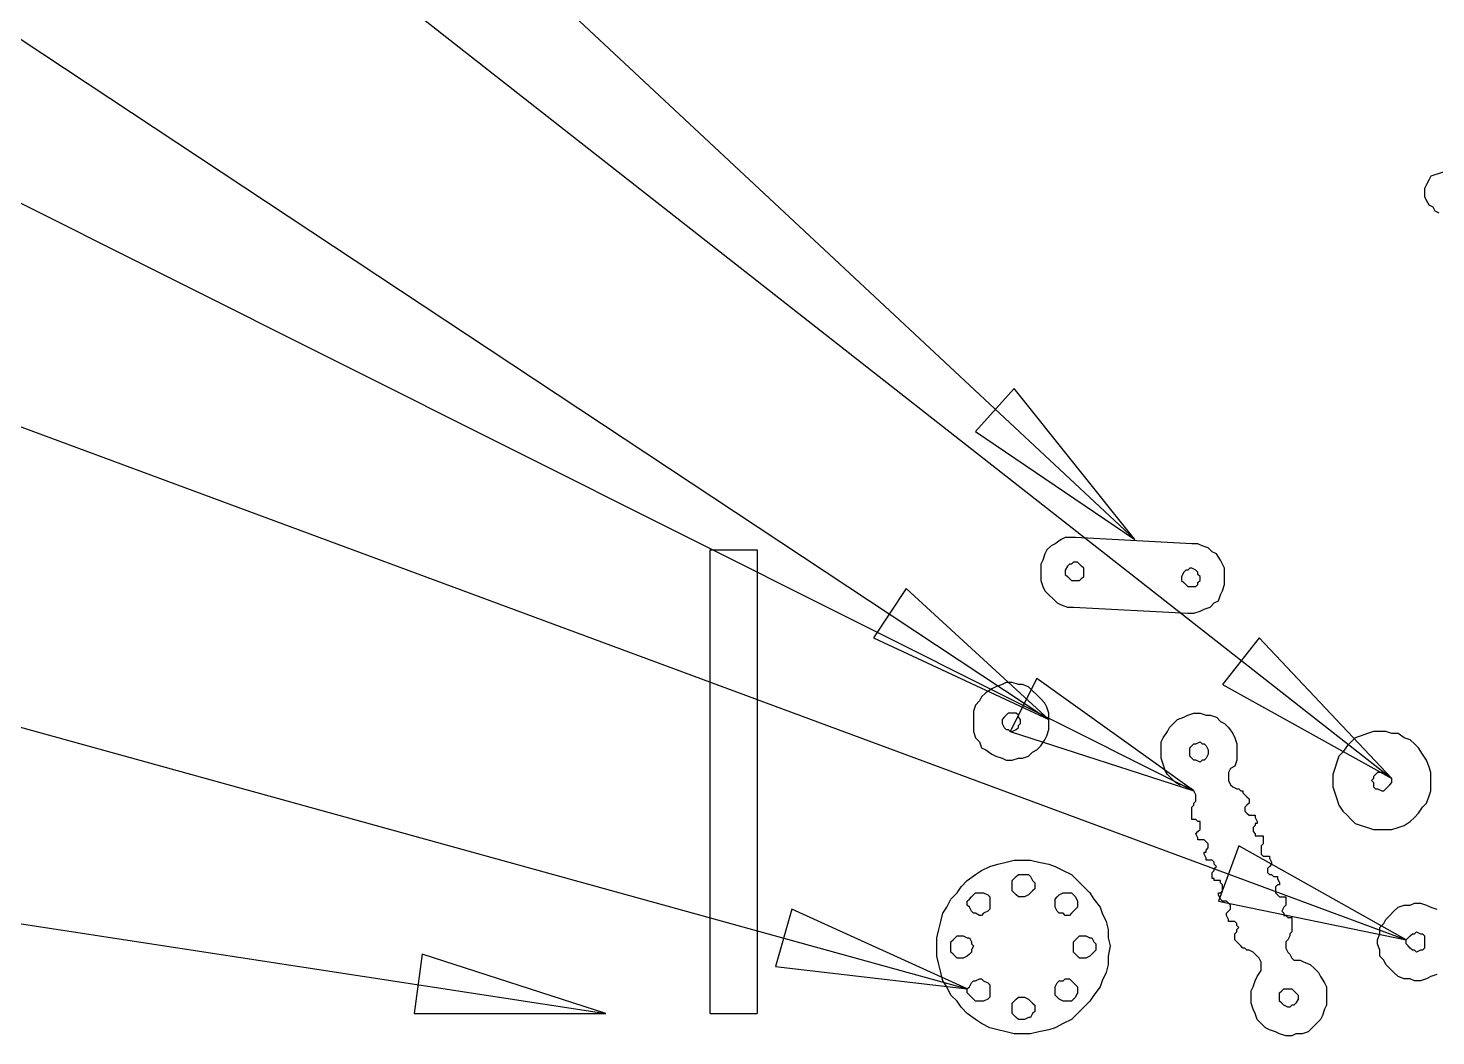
# Model space of a CAD drawing. Extents: x 9 to 432, y 44 to 411.
# Drawn here: x 63.44 to 82.9, y 107.86 to 121.79 of the extents above; entities that cross this region are included whole.
import ezdxf

# ---------------------------------------------------------------- set-up
doc = ezdxf.new("R2010")
doc.units = 0
doc.layers.get('0').update_dxf_attribs({"linetype": 'CONTINUOUS'})

msp = doc.modelspace()

# ---------------------------------------------------------------- linework, layer by layer
at = {"color": 7}
for p, q in [((16.086667, 173.254811), (78.74, 114.721922)), ((16.284222, 163.179478), (82.296, 111.419922)), ((16.481778, 152.624367), (77.554667, 112.238367)), ((16.707556, 142.718367), (79.558444, 111.250589)), ((16.876889, 133.4897), (82.493556, 109.190367)), ((16.989778, 124.938367), (76.425778, 108.513033)), ((83.622444, 119.999478), (82.832222, 119.745478)), ((82.804, 119.689033), (82.775778, 119.632589)), ((82.832222, 119.745478), (82.804, 119.689033)), ((82.775778, 119.632589), (82.747556, 119.576144)), ((82.747556, 119.576144), (82.747556, 119.5197)), ((82.747556, 119.5197), (82.747556, 119.463256)), ((82.747556, 119.463256), (82.775778, 119.406811)), ((82.775778, 119.406811), (82.804, 119.350367)), ((82.804, 119.350367), (82.860444, 119.322144)), ((82.860444, 119.322144), (82.888667, 119.2657)), ((82.888667, 119.2657), (82.945111, 119.237478)), ((77.074889, 116.810367), (76.538667, 116.2177)), ((77.074889, 116.810367), (76.538667, 116.2177)), ((78.74, 114.721922), (77.074889, 116.810367)), ((78.74, 114.721922), (77.074889, 116.810367)), ((17.074444, 116.499922), (71.430444, 108.174367)), ((76.538667, 116.2177), (78.74, 114.721922)), ((77.582889, 114.637256), (77.526444, 114.580811)), ((77.639333, 114.665478), (77.582889, 114.637256)), ((77.724, 114.721922), (77.639333, 114.665478)), ((77.780444, 114.750144), (77.724, 114.721922)), ((77.865111, 114.750144), (77.780444, 114.750144)), ((77.921556, 114.750144), (77.865111, 114.750144)), ((79.530222, 114.665478), (77.921556, 114.750144)), ((79.614889, 114.665478), (79.530222, 114.665478)), ((79.671333, 114.637256), (79.614889, 114.665478)), ((79.756, 114.609033), (79.671333, 114.637256)), ((72.869778, 108.174367), (72.869778, 114.580811)), ((72.869778, 114.580811), (72.869778, 114.580811)), ((72.869778, 114.580811), (72.898, 114.580811)), ((72.898, 114.580811), (72.926222, 114.580811)), ((72.926222, 114.580811), (72.982667, 114.580811)), ((72.982667, 114.580811), (73.039111, 114.580811)), ((73.039111, 114.580811), (73.095556, 114.580811)), ((73.095556, 114.580811), (73.152, 114.580811)), ((73.152, 114.580811), (73.208444, 114.580811)), ((73.208444, 114.580811), (73.264889, 114.580811)), ((73.264889, 114.580811), (73.321333, 114.580811)), ((73.321333, 114.580811), (73.377778, 114.580811)), ((73.377778, 114.580811), (73.434222, 114.580811)), ((73.434222, 114.580811), (73.462444, 114.580811)), ((73.462444, 114.580811), (73.490667, 114.580811)), ((73.490667, 114.580811), (73.518889, 114.580811)), ((73.518889, 114.580811), (73.518889, 108.174367)), ((77.47, 114.4397), (77.441778, 114.383256)), ((77.498222, 114.524367), (77.47, 114.4397)), ((77.526444, 114.580811), (77.498222, 114.524367)), ((79.812444, 114.552589), (79.756, 114.609033)), ((79.868889, 114.524367), (79.812444, 114.552589)), ((79.925333, 114.4397), (79.868889, 114.524367)), ((79.953556, 114.383256), (79.925333, 114.4397)), ((77.441778, 114.383256), (77.441778, 114.298589)), ((77.441778, 114.298589), (77.441778, 114.213922)), ((77.808667, 114.355033), (77.780444, 114.298589)), ((77.780444, 114.298589), (77.780444, 114.270367)), ((77.780444, 114.270367), (77.780444, 114.242144)), ((77.780444, 114.242144), (77.808667, 114.213922)), ((77.836889, 114.383256), (77.808667, 114.355033)), ((77.865111, 114.383256), (77.836889, 114.383256)), ((77.893333, 114.411478), (77.865111, 114.383256)), ((77.949778, 114.411478), (77.893333, 114.411478)), ((77.978, 114.383256), (77.949778, 114.411478)), ((78.006222, 114.355033), (77.978, 114.383256)), ((78.034444, 114.326811), (78.006222, 114.355033)), ((78.034444, 114.298589), (78.034444, 114.326811)), ((78.034444, 114.242144), (78.034444, 114.298589)), ((78.034444, 114.213922), (78.034444, 114.242144)), ((79.417333, 114.270367), (79.389111, 114.213922)), ((79.445556, 114.298589), (79.417333, 114.270367)), ((79.473778, 114.298589), (79.445556, 114.298589)), ((79.502, 114.326811), (79.473778, 114.298589)), ((79.530222, 114.326811), (79.502, 114.326811)), ((79.586667, 114.298589), (79.530222, 114.326811)), ((79.614889, 114.270367), (79.586667, 114.298589)), ((79.614889, 114.242144), (79.614889, 114.270367)), ((79.643111, 114.213922), (79.614889, 114.242144)), ((79.981778, 114.326811), (79.953556, 114.383256)), ((79.981778, 114.242144), (79.981778, 114.326811)), ((79.981778, 114.157478), (79.981778, 114.242144)), ((75.579111, 114.044589), (75.127556, 113.367256)), ((75.579111, 114.044589), (75.127556, 113.367256)), ((77.554667, 112.238367), (75.579111, 114.044589)), ((77.554667, 112.238367), (75.579111, 114.044589)), ((77.441778, 114.213922), (77.441778, 114.157478)), ((77.441778, 114.157478), (77.47, 114.072811)), ((77.47, 114.072811), (77.498222, 114.016367)), ((77.808667, 114.213922), (77.836889, 114.1857)), ((77.836889, 114.1857), (77.865111, 114.157478)), ((77.865111, 114.157478), (77.893333, 114.157478)), ((77.893333, 114.157478), (77.949778, 114.157478)), ((77.949778, 114.157478), (77.978, 114.157478)), ((77.978, 114.157478), (78.006222, 114.1857)), ((78.006222, 114.1857), (78.034444, 114.213922)), ((79.389111, 114.213922), (79.389111, 114.1857)), ((79.389111, 114.1857), (79.389111, 114.157478)), ((79.389111, 114.157478), (79.417333, 114.129256)), ((79.417333, 114.129256), (79.445556, 114.101033)), ((79.445556, 114.101033), (79.473778, 114.072811)), ((79.473778, 114.072811), (79.502, 114.072811)), ((79.502, 114.072811), (79.530222, 114.072811)), ((79.530222, 114.072811), (79.586667, 114.072811)), ((79.586667, 114.072811), (79.614889, 114.101033)), ((79.614889, 114.129256), (79.643111, 114.157478)), ((79.614889, 114.101033), (79.614889, 114.129256)), ((79.643111, 114.157478), (79.643111, 114.213922)), ((79.953556, 114.016367), (79.981778, 114.101033)), ((79.981778, 114.101033), (79.981778, 114.157478)), ((77.498222, 114.016367), (77.554667, 113.959922)), ((77.554667, 113.959922), (77.611111, 113.903478)), ((77.611111, 113.903478), (77.667556, 113.847033)), ((77.667556, 113.847033), (77.724, 113.818811)), ((79.784222, 113.790589), (79.840667, 113.847033)), ((79.840667, 113.847033), (79.897111, 113.875256)), ((79.897111, 113.875256), (79.925333, 113.959922)), ((79.925333, 113.959922), (79.953556, 114.016367)), ((77.724, 113.818811), (77.808667, 113.790589)), ((77.808667, 113.790589), (77.893333, 113.790589)), ((77.893333, 113.790589), (79.473778, 113.705922)), ((79.473778, 113.705922), (79.558444, 113.705922)), ((79.558444, 113.705922), (79.643111, 113.734144)), ((79.643111, 113.734144), (79.699556, 113.762367)), ((79.699556, 113.762367), (79.784222, 113.790589)), ((75.127556, 113.367256), (77.554667, 112.238367)), ((80.461556, 113.367256), (79.953556, 112.718144)), ((80.461556, 113.367256), (79.953556, 112.718144)), ((82.296, 111.419922), (80.461556, 113.367256)), ((82.296, 111.419922), (80.461556, 113.367256)), ((76.820889, 112.689922), (76.764444, 112.6617)), ((76.905556, 112.718144), (76.820889, 112.689922)), ((76.962, 112.746367), (76.905556, 112.718144)), ((77.046667, 112.746367), (76.962, 112.746367)), ((77.385333, 112.802811), (77.018444, 112.069033)), ((77.385333, 112.802811), (77.018444, 112.069033)), ((77.131333, 112.718144), (77.046667, 112.746367)), ((77.187778, 112.718144), (77.131333, 112.718144)), ((77.272444, 112.689922), (77.187778, 112.718144)), ((77.328889, 112.633478), (77.272444, 112.689922)), ((79.558444, 111.250589), (77.385333, 112.802811)), ((79.558444, 111.250589), (77.385333, 112.802811)), ((79.953556, 112.718144), (82.296, 111.419922)), ((76.595111, 112.492367), (76.538667, 112.435922)), ((76.623333, 112.548811), (76.595111, 112.492367)), ((76.679778, 112.605256), (76.623333, 112.548811)), ((76.764444, 112.6617), (76.679778, 112.605256)), ((77.385333, 112.577033), (77.328889, 112.633478)), ((77.441778, 112.520589), (77.385333, 112.577033)), ((77.498222, 112.464144), (77.441778, 112.520589)), ((76.538667, 112.435922), (76.510444, 112.351256)), ((76.510444, 112.351256), (76.510444, 112.294811)), ((76.510444, 112.294811), (76.510444, 112.210144)), ((76.962, 112.294811), (76.933778, 112.266589)), ((76.990222, 112.323033), (76.962, 112.294811)), ((77.018444, 112.323033), (76.990222, 112.323033)), ((77.046667, 112.323033), (77.018444, 112.323033)), ((77.103111, 112.323033), (77.046667, 112.323033)), ((77.131333, 112.294811), (77.103111, 112.323033)), ((77.131333, 112.266589), (77.131333, 112.294811)), ((77.526444, 112.4077), (77.498222, 112.464144)), ((77.554667, 112.323033), (77.526444, 112.4077)), ((77.554667, 112.238367), (77.554667, 112.323033)), ((79.417333, 112.266589), (79.473778, 112.294811)), ((79.473778, 112.294811), (79.558444, 112.323033)), ((79.558444, 112.323033), (79.643111, 112.323033)), ((79.643111, 112.323033), (79.727778, 112.294811)), ((79.727778, 112.294811), (79.784222, 112.294811)), ((79.784222, 112.294811), (79.868889, 112.266589)), ((76.510444, 112.210144), (76.510444, 112.125478)), ((76.510444, 112.125478), (76.510444, 112.069033)), ((76.933778, 112.266589), (76.905556, 112.238367)), ((76.905556, 112.238367), (76.905556, 112.210144)), ((76.905556, 112.210144), (76.905556, 112.181922)), ((76.905556, 112.181922), (76.933778, 112.125478)), ((76.933778, 112.125478), (76.962, 112.097256)), ((76.962, 112.097256), (76.990222, 112.097256)), ((76.990222, 112.097256), (77.018444, 112.069033)), ((77.046667, 112.069033), (77.103111, 112.097256)), ((77.103111, 112.097256), (77.131333, 112.125478)), ((77.159556, 112.238367), (77.131333, 112.266589)), ((77.131333, 112.1537), (77.159556, 112.181922)), ((77.131333, 112.125478), (77.131333, 112.1537)), ((77.159556, 112.181922), (77.159556, 112.238367)), ((77.526444, 112.012589), (77.554667, 112.097256)), ((77.554667, 112.181922), (77.554667, 112.238367)), ((77.554667, 112.097256), (77.554667, 112.181922)), ((79.191556, 112.069033), (79.219778, 112.125478)), ((79.219778, 112.125478), (79.276222, 112.181922)), ((79.276222, 112.181922), (79.332667, 112.238367)), ((79.332667, 112.238367), (79.417333, 112.266589)), ((79.868889, 112.266589), (79.925333, 112.210144)), ((79.925333, 112.210144), (79.981778, 112.181922)), ((79.981778, 112.181922), (80.038222, 112.125478)), ((80.038222, 112.125478), (80.094667, 112.040811)), ((76.510444, 112.069033), (76.538667, 111.984367)), ((76.538667, 111.984367), (76.595111, 111.927922)), ((76.595111, 111.927922), (76.623333, 111.843256)), ((77.018444, 112.069033), (79.558444, 111.250589)), ((77.018444, 112.069033), (77.046667, 112.069033)), ((77.441778, 111.871478), (77.498222, 111.956144)), ((77.498222, 111.956144), (77.526444, 112.012589)), ((79.106889, 111.927922), (79.135111, 111.984367)), ((79.106889, 111.843256), (79.106889, 111.927922)), ((79.135111, 111.984367), (79.191556, 112.069033)), ((79.530222, 111.871478), (79.558444, 111.8997)), ((79.558444, 111.8997), (79.586667, 111.8997)), ((79.586667, 111.8997), (79.643111, 111.927922)), ((79.643111, 111.927922), (79.671333, 111.8997)), ((79.671333, 111.8997), (79.699556, 111.8997)), ((79.699556, 111.8997), (79.727778, 111.871478)), ((80.094667, 112.040811), (80.122889, 111.984367)), ((80.122889, 111.984367), (80.151111, 111.8997)), ((80.151111, 111.8997), (80.151111, 111.843256)), ((81.731556, 111.927922), (81.675111, 111.871478)), ((81.788, 111.984367), (81.731556, 111.927922)), ((81.872667, 112.012589), (81.788, 111.984367)), ((81.957333, 112.040811), (81.872667, 112.012589)), ((82.042, 112.069033), (81.957333, 112.040811)), ((82.126667, 112.069033), (82.042, 112.069033)), ((82.211333, 112.069033), (82.126667, 112.069033)), ((82.296, 112.040811), (82.211333, 112.069033)), ((82.380667, 112.040811), (82.296, 112.040811)), ((82.465333, 111.984367), (82.380667, 112.040811)), ((82.55, 111.956144), (82.465333, 111.984367)), ((82.606444, 111.8997), (82.55, 111.956144)), ((82.662889, 111.843256), (82.606444, 111.8997)), ((76.623333, 111.843256), (76.679778, 111.815033)), ((76.679778, 111.815033), (76.764444, 111.758589)), ((76.764444, 111.758589), (76.820889, 111.730367)), ((76.820889, 111.730367), (76.905556, 111.702144)), ((76.905556, 111.702144), (76.962, 111.673922)), ((77.046667, 111.673922), (77.131333, 111.702144)), ((77.131333, 111.702144), (77.187778, 111.702144)), ((77.187778, 111.702144), (77.272444, 111.730367)), ((77.272444, 111.730367), (77.328889, 111.786811)), ((77.328889, 111.786811), (77.385333, 111.815033)), ((77.385333, 111.815033), (77.441778, 111.871478)), ((79.106889, 111.758589), (79.106889, 111.843256)), ((79.106889, 111.702144), (79.106889, 111.758589)), ((79.135111, 111.617478), (79.106889, 111.702144)), ((79.502, 111.843256), (79.530222, 111.871478)), ((79.502, 111.815033), (79.502, 111.843256)), ((79.502, 111.758589), (79.502, 111.815033)), ((79.502, 111.730367), (79.502, 111.758589)), ((79.530222, 111.702144), (79.502, 111.730367)), ((79.558444, 111.673922), (79.530222, 111.702144)), ((79.727778, 111.702144), (79.699556, 111.673922)), ((79.727778, 111.871478), (79.756, 111.815033)), ((79.756, 111.758589), (79.727778, 111.702144)), ((79.756, 111.815033), (79.756, 111.786811)), ((79.756, 111.786811), (79.756, 111.758589)), ((80.151111, 111.843256), (80.151111, 111.758589)), ((80.151111, 111.758589), (80.151111, 111.673922)), ((81.562222, 111.730367), (81.534, 111.6457)), ((81.618667, 111.786811), (81.562222, 111.730367)), ((81.675111, 111.871478), (81.618667, 111.786811)), ((82.719333, 111.758589), (82.662889, 111.843256)), ((82.775778, 111.673922), (82.719333, 111.758589)), ((76.962, 111.673922), (77.046667, 111.673922)), ((79.163333, 111.532811), (79.135111, 111.617478)), ((79.191556, 111.476367), (79.163333, 111.532811)), ((79.586667, 111.673922), (79.558444, 111.673922)), ((79.643111, 111.6457), (79.586667, 111.673922)), ((79.671333, 111.673922), (79.643111, 111.6457)), ((79.699556, 111.673922), (79.671333, 111.673922)), ((80.066444, 111.561033), (80.038222, 111.504589)), ((80.038222, 111.504589), (80.038222, 111.476367)), ((80.122889, 111.589256), (80.066444, 111.561033)), ((80.151111, 111.673922), (80.122889, 111.589256)), ((80.122889, 111.589256), (80.122889, 111.589256)), ((81.505778, 111.561033), (81.477556, 111.476367)), ((81.534, 111.6457), (81.505778, 111.561033)), ((82.098444, 111.504589), (82.070222, 111.476367)), ((82.154889, 111.504589), (82.098444, 111.504589)), ((82.183111, 111.504589), (82.154889, 111.504589)), ((82.211333, 111.504589), (82.183111, 111.504589)), ((82.239556, 111.476367), (82.211333, 111.504589)), ((82.804, 111.589256), (82.775778, 111.673922)), ((82.832222, 111.504589), (82.804, 111.589256)), ((82.832222, 111.419922), (82.832222, 111.504589)), ((79.248, 111.419922), (79.191556, 111.476367)), ((79.304444, 111.363478), (79.248, 111.419922)), ((79.360889, 111.335256), (79.304444, 111.363478)), ((79.389111, 111.335256), (79.360889, 111.335256)), ((79.445556, 111.307033), (79.389111, 111.335256)), ((79.389111, 111.335256), (79.389111, 111.335256)), ((79.473778, 111.307033), (79.445556, 111.307033)), ((79.530222, 111.278811), (79.473778, 111.307033)), ((80.038222, 111.476367), (80.038222, 111.419922)), ((80.038222, 111.419922), (80.038222, 111.3917)), ((80.038222, 111.3917), (80.066444, 111.335256)), ((80.066444, 111.335256), (80.094667, 111.307033)), ((80.094667, 111.307033), (80.151111, 111.278811)), ((81.477556, 111.476367), (81.477556, 111.3917)), ((81.477556, 111.3917), (81.477556, 111.307033)), ((81.477556, 111.307033), (81.505778, 111.222367)), ((82.042, 111.419922), (82.013778, 111.3917)), ((82.013778, 111.3917), (82.042, 111.363478)), ((82.070222, 111.476367), (82.042, 111.448144)), ((82.042, 111.448144), (82.042, 111.419922)), ((82.042, 111.363478), (82.042, 111.307033)), ((82.042, 111.307033), (82.070222, 111.278811)), ((82.211333, 111.278811), (82.239556, 111.307033)), ((82.267778, 111.448144), (82.239556, 111.476367)), ((82.239556, 111.307033), (82.267778, 111.335256)), ((82.296, 111.419922), (82.267778, 111.448144)), ((82.267778, 111.335256), (82.296, 111.363478)), ((82.296, 111.363478), (82.296, 111.419922)), ((82.832222, 111.335256), (82.832222, 111.419922)), ((82.832222, 111.250589), (82.832222, 111.335256)), ((79.558444, 111.250589), (79.530222, 111.278811)), ((79.586667, 111.194144), (79.558444, 111.250589)), ((79.586667, 111.165922), (79.586667, 111.194144)), ((79.586667, 111.109478), (79.586667, 111.165922)), ((80.151111, 111.278811), (80.179333, 111.278811)), ((80.179333, 111.278811), (80.207556, 111.250589)), ((80.207556, 111.250589), (80.235778, 111.250589)), ((80.235778, 111.250589), (80.235778, 111.222367)), ((80.235778, 111.222367), (80.264, 111.194144)), ((80.264, 111.194144), (80.292222, 111.165922)), ((80.292222, 111.165922), (80.320444, 111.1377)), ((80.320444, 111.1377), (80.320444, 111.109478)), ((81.505778, 111.222367), (81.534, 111.1377)), ((81.534, 111.1377), (81.562222, 111.053033)), ((82.070222, 111.278811), (82.098444, 111.278811)), ((82.098444, 111.278811), (82.154889, 111.250589)), ((82.154889, 111.250589), (82.183111, 111.250589)), ((82.183111, 111.250589), (82.211333, 111.278811)), ((82.775778, 111.081256), (82.804, 111.165922)), ((82.804, 111.165922), (82.832222, 111.250589)), ((79.530222, 111.024811), (79.558444, 111.053033)), ((79.530222, 110.996589), (79.530222, 111.024811)), ((79.530222, 110.968367), (79.530222, 110.996589)), ((79.530222, 110.940144), (79.530222, 110.968367)), ((79.530222, 110.911922), (79.530222, 110.940144)), ((79.558444, 111.081256), (79.586667, 111.109478)), ((79.558444, 111.053033), (79.558444, 111.081256)), ((80.292222, 111.053033), (80.264, 111.024811)), ((80.264, 111.024811), (80.264, 110.996589)), ((80.264, 110.996589), (80.264, 110.968367)), ((80.264, 110.968367), (80.292222, 110.940144)), ((80.320444, 111.081256), (80.292222, 111.053033)), ((80.292222, 110.940144), (80.320444, 110.911922)), ((80.320444, 111.109478), (80.320444, 111.109478)), ((80.320444, 111.109478), (80.320444, 111.081256)), ((81.562222, 111.053033), (81.618667, 110.968367)), ((81.618667, 110.968367), (81.675111, 110.911922)), ((82.606444, 110.8837), (82.662889, 110.940144)), ((82.662889, 110.940144), (82.719333, 111.024811)), ((82.719333, 111.024811), (82.775778, 111.081256)), ((79.530222, 110.8837), (79.530222, 110.911922)), ((79.530222, 110.855478), (79.530222, 110.8837)), ((79.558444, 110.855478), (79.530222, 110.855478)), ((79.586667, 110.855478), (79.558444, 110.855478)), ((79.558444, 110.855478), (79.558444, 110.855478)), ((79.614889, 110.827256), (79.586667, 110.855478)), ((79.643111, 110.827256), (79.614889, 110.827256)), ((79.643111, 110.799033), (79.643111, 110.827256)), ((79.643111, 110.770811), (79.643111, 110.799033)), ((79.643111, 110.742589), (79.643111, 110.770811)), ((79.643111, 110.714367), (79.643111, 110.742589)), ((80.320444, 110.911922), (80.348667, 110.911922)), ((80.348667, 110.911922), (80.376889, 110.911922)), ((80.376889, 110.911922), (80.376889, 110.911922)), ((80.376889, 110.911922), (80.405111, 110.911922)), ((80.405111, 110.770811), (80.376889, 110.742589)), ((80.376889, 110.742589), (80.376889, 110.714367)), ((80.405111, 110.911922), (80.405111, 110.8837)), ((80.405111, 110.8837), (80.433333, 110.827256)), ((80.405111, 110.799033), (80.405111, 110.770811)), ((80.433333, 110.799033), (80.405111, 110.799033)), ((80.433333, 110.827256), (80.433333, 110.827256)), ((80.433333, 110.827256), (80.433333, 110.799033)), ((81.675111, 110.911922), (81.731556, 110.855478)), ((81.731556, 110.855478), (81.788, 110.799033)), ((81.788, 110.799033), (81.872667, 110.770811)), ((81.872667, 110.770811), (81.957333, 110.742589)), ((81.957333, 110.742589), (82.042, 110.714367)), ((82.296, 110.714367), (82.380667, 110.742589)), ((82.380667, 110.742589), (82.465333, 110.770811)), ((82.465333, 110.770811), (82.55, 110.827256)), ((82.55, 110.827256), (82.606444, 110.8837)), ((79.586667, 110.657922), (79.614889, 110.686144)), ((79.586667, 110.657922), (79.586667, 110.657922)), ((79.614889, 110.601478), (79.586667, 110.657922)), ((79.614889, 110.686144), (79.643111, 110.714367)), ((79.614889, 110.573256), (79.614889, 110.601478)), ((79.643111, 110.573256), (79.614889, 110.573256)), ((79.671333, 110.573256), (79.643111, 110.573256)), ((79.643111, 110.573256), (79.643111, 110.573256)), ((79.699556, 110.573256), (79.671333, 110.573256)), ((79.727778, 110.545033), (79.699556, 110.573256)), ((79.756, 110.516811), (79.727778, 110.545033)), ((80.376889, 110.714367), (80.376889, 110.686144)), ((80.376889, 110.686144), (80.405111, 110.657922)), ((80.405111, 110.657922), (80.405111, 110.6297)), ((80.405111, 110.6297), (80.433333, 110.6297)), ((80.433333, 110.6297), (80.489778, 110.6297)), ((80.489778, 110.6297), (80.489778, 110.6297)), ((80.489778, 110.6297), (80.518, 110.6297)), ((80.518, 110.6297), (80.518, 110.601478)), ((80.518, 110.601478), (80.518, 110.545033)), ((80.518, 110.545033), (80.518, 110.545033)), ((80.518, 110.545033), (80.518, 110.516811)), ((82.042, 110.714367), (82.126667, 110.714367)), ((82.126667, 110.714367), (82.211333, 110.714367)), ((82.211333, 110.714367), (82.296, 110.714367)), ((79.699556, 110.3757), (79.699556, 110.403922)), ((79.699556, 110.403922), (79.727778, 110.403922)), ((79.727778, 110.319256), (79.699556, 110.3757)), ((79.699556, 110.3757), (79.699556, 110.3757)), ((79.727778, 110.432144), (79.756, 110.460367)), ((79.727778, 110.403922), (79.727778, 110.432144)), ((79.756, 110.488589), (79.756, 110.516811)), ((79.756, 110.460367), (79.756, 110.488589)), ((80.179333, 110.488589), (79.897111, 109.726589)), ((80.179333, 110.488589), (79.897111, 109.726589)), ((82.493556, 109.190367), (80.179333, 110.488589)), ((82.493556, 109.190367), (80.179333, 110.488589)), ((80.518, 110.516811), (80.489778, 110.488589)), ((80.489778, 110.488589), (80.489778, 110.460367)), ((80.489778, 110.460367), (80.489778, 110.432144)), ((80.489778, 110.432144), (80.489778, 110.403922)), ((80.489778, 110.403922), (80.489778, 110.3757)), ((80.489778, 110.3757), (80.518, 110.347478)), ((80.518, 110.347478), (80.546222, 110.347478)), ((80.546222, 110.347478), (80.574444, 110.347478)), ((80.574444, 110.347478), (80.574444, 110.347478)), ((80.574444, 110.347478), (80.602667, 110.347478)), ((80.602667, 110.347478), (80.602667, 110.319256)), ((76.538667, 110.093478), (76.623333, 110.149922)), ((76.623333, 110.149922), (76.736222, 110.206367)), ((76.736222, 110.206367), (76.849111, 110.234589)), ((76.849111, 110.234589), (76.962, 110.262811)), ((76.962, 110.262811), (77.074889, 110.291033)), ((77.074889, 110.291033), (77.187778, 110.291033)), ((77.187778, 110.291033), (77.300667, 110.291033)), ((77.300667, 110.291033), (77.413556, 110.262811)), ((77.413556, 110.262811), (77.554667, 110.234589)), ((77.554667, 110.234589), (77.639333, 110.206367)), ((77.639333, 110.206367), (77.752222, 110.149922)), ((77.752222, 110.149922), (77.865111, 110.093478)), ((79.727778, 110.291033), (79.727778, 110.319256)), ((79.756, 110.291033), (79.727778, 110.291033)), ((79.784222, 110.291033), (79.756, 110.291033)), ((79.756, 110.291033), (79.756, 110.291033)), ((79.812444, 110.291033), (79.784222, 110.291033)), ((79.840667, 110.262811), (79.812444, 110.291033)), ((79.812444, 110.1217), (79.840667, 110.149922)), ((79.840667, 110.234589), (79.840667, 110.262811)), ((79.868889, 110.206367), (79.840667, 110.234589)), ((79.840667, 110.178144), (79.868889, 110.206367)), ((79.840667, 110.149922), (79.840667, 110.178144)), ((80.602667, 110.206367), (80.574444, 110.178144)), ((80.574444, 110.178144), (80.574444, 110.149922)), ((80.574444, 110.149922), (80.574444, 110.1217)), ((80.602667, 110.319256), (80.630889, 110.262811)), ((80.630889, 110.234589), (80.602667, 110.206367)), ((80.630889, 110.262811), (80.630889, 110.262811)), ((80.630889, 110.262811), (80.630889, 110.234589)), ((76.341111, 109.924144), (76.425778, 110.008811)), ((76.425778, 110.008811), (76.538667, 110.093478)), ((77.046667, 110.008811), (77.074889, 110.037033)), ((77.046667, 109.952367), (77.046667, 110.008811)), ((77.046667, 109.924144), (77.046667, 109.952367)), ((77.074889, 110.037033), (77.103111, 110.065256)), ((77.103111, 110.065256), (77.131333, 110.093478)), ((77.131333, 110.093478), (77.187778, 110.093478)), ((77.187778, 110.093478), (77.216, 110.093478)), ((77.216, 110.093478), (77.272444, 110.093478)), ((77.272444, 110.093478), (77.300667, 110.065256)), ((77.300667, 110.065256), (77.328889, 110.008811)), ((77.328889, 110.008811), (77.357111, 109.980589)), ((77.357111, 109.980589), (77.357111, 109.952367)), ((77.357111, 109.952367), (77.357111, 109.895922)), ((77.865111, 110.093478), (77.949778, 110.008811)), ((77.949778, 110.008811), (78.034444, 109.924144)), ((79.812444, 110.093478), (79.812444, 110.1217)), ((79.812444, 110.093478), (79.812444, 110.093478)), ((79.812444, 110.037033), (79.812444, 110.093478)), ((79.840667, 110.037033), (79.812444, 110.037033)), ((79.840667, 110.008811), (79.840667, 110.037033)), ((79.868889, 110.008811), (79.840667, 110.008811)), ((79.897111, 110.008811), (79.868889, 110.008811)), ((79.925333, 110.008811), (79.897111, 110.008811)), ((79.925333, 109.980589), (79.925333, 110.008811)), ((79.953556, 109.952367), (79.925333, 109.980589)), ((79.953556, 109.924144), (79.953556, 109.952367)), ((80.574444, 110.1217), (80.602667, 110.093478)), ((80.602667, 110.093478), (80.630889, 110.093478)), ((80.630889, 110.093478), (80.659111, 110.065256)), ((80.659111, 110.065256), (80.687333, 110.065256)), ((80.687333, 110.065256), (80.687333, 110.065256)), ((80.687333, 110.065256), (80.715556, 110.065256)), ((80.715556, 109.952367), (80.687333, 109.924144)), ((80.715556, 110.065256), (80.715556, 110.037033)), ((80.715556, 110.037033), (80.743778, 109.980589)), ((80.743778, 109.952367), (80.715556, 109.952367)), ((80.743778, 109.980589), (80.743778, 109.980589)), ((80.743778, 109.980589), (80.743778, 109.952367)), ((76.143556, 109.641922), (76.2, 109.754811)), ((76.2, 109.754811), (76.284667, 109.839478)), ((76.284667, 109.839478), (76.341111, 109.924144)), ((76.425778, 109.726589), (76.454, 109.754811)), ((76.454, 109.754811), (76.482222, 109.783033)), ((76.482222, 109.783033), (76.510444, 109.811256)), ((76.510444, 109.811256), (76.538667, 109.839478)), ((76.538667, 109.839478), (76.595111, 109.839478)), ((76.595111, 109.839478), (76.623333, 109.839478)), ((76.623333, 109.839478), (76.651556, 109.839478)), ((76.651556, 109.839478), (76.708, 109.811256)), ((76.708, 109.811256), (76.736222, 109.783033)), ((76.736222, 109.783033), (76.736222, 109.726589)), ((77.046667, 109.8677), (77.046667, 109.924144)), ((77.074889, 109.839478), (77.046667, 109.8677)), ((77.103111, 109.811256), (77.074889, 109.839478)), ((77.131333, 109.783033), (77.103111, 109.811256)), ((77.187778, 109.783033), (77.131333, 109.783033)), ((77.216, 109.783033), (77.187778, 109.783033)), ((77.272444, 109.811256), (77.216, 109.783033)), ((77.300667, 109.839478), (77.272444, 109.811256)), ((77.328889, 109.8677), (77.300667, 109.839478)), ((77.357111, 109.895922), (77.328889, 109.8677)), ((77.639333, 109.754811), (77.667556, 109.783033)), ((77.639333, 109.726589), (77.639333, 109.754811)), ((77.667556, 109.783033), (77.695778, 109.811256)), ((77.695778, 109.811256), (77.752222, 109.839478)), ((77.752222, 109.839478), (77.780444, 109.839478)), ((77.780444, 109.839478), (77.836889, 109.839478)), ((77.836889, 109.839478), (77.865111, 109.839478)), ((77.865111, 109.839478), (77.893333, 109.811256)), ((77.893333, 109.811256), (77.921556, 109.783033)), ((77.921556, 109.783033), (77.949778, 109.726589)), ((78.034444, 109.924144), (78.119111, 109.839478)), ((78.119111, 109.839478), (78.175556, 109.754811)), ((78.175556, 109.754811), (78.260222, 109.641922)), ((79.897111, 109.811256), (79.897111, 109.839478)), ((79.897111, 109.839478), (79.925333, 109.839478)), ((79.897111, 109.811256), (79.897111, 109.811256)), ((79.925333, 109.754811), (79.897111, 109.811256)), ((79.925333, 109.839478), (79.953556, 109.8677)), ((79.953556, 109.726589), (79.925333, 109.754811)), ((79.953556, 109.895922), (79.953556, 109.924144)), ((79.953556, 109.8677), (79.953556, 109.895922)), ((80.687333, 109.924144), (80.687333, 109.895922)), ((80.687333, 109.895922), (80.687333, 109.8677)), ((80.687333, 109.8677), (80.687333, 109.839478)), ((80.687333, 109.839478), (80.715556, 109.811256)), ((80.715556, 109.811256), (80.743778, 109.783033)), ((80.743778, 109.783033), (80.772, 109.783033)), ((80.772, 109.783033), (80.800222, 109.783033)), ((80.800222, 109.783033), (80.828444, 109.783033)), ((80.828444, 109.783033), (80.828444, 109.754811)), ((80.828444, 109.754811), (80.828444, 109.726589)), ((73.998667, 109.6137), (73.772889, 108.823478)), ((73.998667, 109.6137), (73.772889, 108.823478)), ((76.425778, 108.513033), (73.998667, 109.6137)), ((76.425778, 108.513033), (73.998667, 109.6137)), ((76.058889, 109.444367), (76.087111, 109.557256)), ((76.087111, 109.557256), (76.143556, 109.641922)), ((76.425778, 109.670144), (76.425778, 109.726589)), ((76.454, 109.641922), (76.425778, 109.670144)), ((76.482222, 109.585478), (76.454, 109.641922)), ((76.510444, 109.557256), (76.482222, 109.585478)), ((76.538667, 109.557256), (76.510444, 109.557256)), ((76.595111, 109.529033), (76.538667, 109.557256)), ((76.651556, 109.557256), (76.623333, 109.529033)), ((76.708, 109.585478), (76.651556, 109.557256)), ((76.736222, 109.6137), (76.708, 109.585478)), ((76.736222, 109.726589), (76.736222, 109.698367)), ((76.736222, 109.698367), (76.736222, 109.641922)), ((76.736222, 109.641922), (76.736222, 109.6137)), ((77.639333, 109.670144), (77.639333, 109.726589)), ((77.639333, 109.641922), (77.639333, 109.670144)), ((77.667556, 109.585478), (77.639333, 109.641922)), ((77.695778, 109.557256), (77.667556, 109.585478)), ((77.752222, 109.557256), (77.695778, 109.557256)), ((77.780444, 109.529033), (77.752222, 109.557256)), ((77.865111, 109.557256), (77.836889, 109.529033)), ((77.893333, 109.585478), (77.865111, 109.557256)), ((77.921556, 109.6137), (77.893333, 109.585478)), ((77.949778, 109.641922), (77.921556, 109.6137)), ((77.949778, 109.726589), (77.949778, 109.698367)), ((77.949778, 109.698367), (77.949778, 109.641922)), ((78.260222, 109.641922), (78.288444, 109.557256)), ((78.288444, 109.557256), (78.344889, 109.444367)), ((79.897111, 109.726589), (82.493556, 109.190367)), ((79.953556, 109.726589), (79.953556, 109.726589)), ((79.981778, 109.726589), (79.953556, 109.726589)), ((80.01, 109.726589), (79.981778, 109.726589)), ((80.038222, 109.698367), (80.01, 109.726589)), ((80.01, 109.557256), (80.038222, 109.585478)), ((80.01, 109.529033), (80.01, 109.557256)), ((80.066444, 109.670144), (80.038222, 109.698367)), ((80.038222, 109.585478), (80.066444, 109.6137)), ((80.066444, 109.641922), (80.066444, 109.670144)), ((80.066444, 109.6137), (80.066444, 109.641922)), ((80.800222, 109.641922), (80.772, 109.585478)), ((80.772, 109.585478), (80.800222, 109.557256)), ((80.828444, 109.670144), (80.800222, 109.641922)), ((80.800222, 109.557256), (80.800222, 109.529033)), ((80.828444, 109.726589), (80.828444, 109.698367)), ((80.828444, 109.698367), (80.828444, 109.670144)), ((82.267778, 109.529033), (82.324222, 109.585478)), ((82.324222, 109.585478), (82.380667, 109.641922)), ((82.380667, 109.641922), (82.465333, 109.670144)), ((82.465333, 109.670144), (82.55, 109.670144)), ((82.55, 109.670144), (82.606444, 109.698367)), ((82.606444, 109.698367), (82.691111, 109.698367)), ((82.691111, 109.698367), (82.775778, 109.670144)), ((82.775778, 109.670144), (82.832222, 109.641922)), ((82.832222, 109.641922), (82.916889, 109.6137)), ((76.030667, 109.331478), (76.058889, 109.444367)), ((76.623333, 109.529033), (76.595111, 109.529033)), ((77.836889, 109.529033), (77.780444, 109.529033)), ((78.344889, 109.444367), (78.373111, 109.331478)), ((80.038222, 109.472589), (80.01, 109.529033)), ((80.01, 109.529033), (80.01, 109.529033)), ((80.038222, 109.444367), (80.038222, 109.472589)), ((80.066444, 109.444367), (80.038222, 109.444367)), ((80.094667, 109.444367), (80.066444, 109.444367)), ((80.066444, 109.444367), (80.066444, 109.444367)), ((80.122889, 109.444367), (80.094667, 109.444367)), ((80.151111, 109.416144), (80.122889, 109.444367)), ((80.151111, 109.387922), (80.151111, 109.416144)), ((80.179333, 109.3597), (80.151111, 109.387922)), ((80.800222, 109.529033), (80.828444, 109.529033)), ((80.828444, 109.529033), (80.856667, 109.500811)), ((80.856667, 109.500811), (80.884889, 109.500811)), ((80.884889, 109.500811), (80.884889, 109.500811)), ((80.884889, 109.500811), (80.913111, 109.500811)), ((80.913111, 109.500811), (80.913111, 109.472589)), ((80.913111, 109.472589), (80.913111, 109.444367)), ((80.913111, 109.444367), (80.913111, 109.416144)), ((80.913111, 109.416144), (80.913111, 109.387922)), ((80.913111, 109.387922), (80.913111, 109.3597)), ((82.126667, 109.3597), (82.183111, 109.416144)), ((82.183111, 109.416144), (82.211333, 109.472589)), ((82.211333, 109.472589), (82.267778, 109.529033)), ((76.002444, 109.218589), (76.030667, 109.331478)), ((76.002444, 109.1057), (76.002444, 109.218589)), ((76.2, 109.162144), (76.228222, 109.190367)), ((76.228222, 109.190367), (76.256444, 109.218589)), ((76.256444, 109.218589), (76.284667, 109.246811)), ((76.284667, 109.246811), (76.341111, 109.246811)), ((76.341111, 109.246811), (76.369333, 109.246811)), ((76.369333, 109.246811), (76.425778, 109.218589)), ((76.425778, 109.218589), (76.454, 109.218589)), ((76.454, 109.218589), (76.482222, 109.162144)), ((77.893333, 109.162144), (77.921556, 109.190367)), ((77.921556, 109.190367), (77.949778, 109.218589)), ((77.949778, 109.218589), (77.978, 109.246811)), ((77.978, 109.246811), (78.034444, 109.246811)), ((78.034444, 109.246811), (78.062667, 109.246811)), ((78.062667, 109.246811), (78.119111, 109.218589)), ((78.119111, 109.218589), (78.147333, 109.218589)), ((78.147333, 109.218589), (78.175556, 109.162144)), ((78.373111, 109.331478), (78.373111, 109.218589)), ((78.373111, 109.218589), (78.401333, 109.1057)), ((80.122889, 109.275033), (80.151111, 109.303256)), ((80.122889, 109.246811), (80.122889, 109.275033)), ((80.122889, 109.246811), (80.122889, 109.246811)), ((80.122889, 109.246811), (80.122889, 109.246811)), ((80.122889, 109.190367), (80.122889, 109.246811)), ((80.151111, 109.162144), (80.122889, 109.190367)), ((80.151111, 109.331478), (80.179333, 109.3597)), ((80.151111, 109.303256), (80.151111, 109.331478)), ((80.856667, 109.190367), (80.828444, 109.162144)), ((80.884889, 109.246811), (80.856667, 109.190367)), ((80.913111, 109.303256), (80.884889, 109.275033)), ((80.884889, 109.275033), (80.884889, 109.246811)), ((80.913111, 109.3597), (80.913111, 109.331478)), ((80.913111, 109.331478), (80.913111, 109.303256)), ((82.098444, 109.190367), (82.126667, 109.275033)), ((82.098444, 109.133922), (82.098444, 109.190367)), ((82.126667, 109.275033), (82.126667, 109.3597)), ((82.493556, 109.190367), (82.521778, 109.218589)), ((82.493556, 109.133922), (82.493556, 109.190367)), ((82.521778, 109.218589), (82.55, 109.246811)), ((82.55, 109.246811), (82.578222, 109.275033)), ((82.578222, 109.275033), (82.606444, 109.275033)), ((82.606444, 109.275033), (82.634667, 109.303256)), ((82.634667, 109.303256), (82.691111, 109.275033)), ((82.691111, 109.275033), (82.719333, 109.275033)), ((82.719333, 109.275033), (82.747556, 109.246811)), ((82.747556, 109.246811), (82.747556, 109.190367)), ((82.747556, 109.190367), (82.747556, 109.162144)), ((68.890444, 108.992811), (68.777556, 108.174367)), ((68.890444, 108.992811), (68.777556, 108.174367)), ((71.430444, 108.174367), (68.890444, 108.992811)), ((71.430444, 108.174367), (68.890444, 108.992811)), ((76.002444, 108.964589), (76.002444, 109.1057)), ((76.2, 109.1057), (76.2, 109.162144)), ((76.2, 109.077478), (76.2, 109.1057)), ((76.2, 109.021033), (76.2, 109.077478)), ((76.228222, 108.992811), (76.2, 109.021033)), ((76.256444, 108.964589), (76.228222, 108.992811)), ((76.454, 108.992811), (76.425778, 108.964589)), ((76.482222, 109.021033), (76.454, 108.992811)), ((76.482222, 109.162144), (76.482222, 109.133922)), ((76.482222, 109.133922), (76.510444, 109.1057)), ((76.510444, 109.1057), (76.482222, 109.049256)), ((76.482222, 109.049256), (76.482222, 109.021033)), ((77.893333, 109.1057), (77.893333, 109.162144)), ((77.893333, 109.077478), (77.893333, 109.1057)), ((77.893333, 109.021033), (77.893333, 109.077478)), ((77.921556, 108.992811), (77.893333, 109.021033)), ((77.949778, 108.964589), (77.921556, 108.992811)), ((78.147333, 108.992811), (78.119111, 108.964589)), ((78.175556, 109.021033), (78.147333, 108.992811)), ((78.175556, 109.162144), (78.203778, 109.133922)), ((78.203778, 109.049256), (78.175556, 109.021033)), ((78.203778, 109.133922), (78.203778, 109.1057)), ((78.203778, 109.1057), (78.203778, 109.049256)), ((78.401333, 109.1057), (78.373111, 108.964589)), ((80.179333, 109.133922), (80.151111, 109.162144)), ((80.207556, 109.1057), (80.179333, 109.133922)), ((80.235778, 109.077478), (80.207556, 109.1057)), ((80.264, 109.077478), (80.235778, 109.077478)), ((80.292222, 109.049256), (80.264, 109.077478)), ((80.320444, 109.049256), (80.292222, 109.049256)), ((80.376889, 109.021033), (80.320444, 109.049256)), ((80.405111, 108.992811), (80.376889, 109.021033)), ((80.433333, 108.964589), (80.405111, 108.992811)), ((80.828444, 109.162144), (80.828444, 109.1057)), ((80.828444, 109.1057), (80.828444, 109.077478)), ((80.828444, 109.077478), (80.856667, 109.021033)), ((80.856667, 109.021033), (80.884889, 108.992811)), ((80.884889, 108.992811), (80.913111, 108.936367)), ((82.126667, 109.049256), (82.098444, 109.133922)), ((82.126667, 108.964589), (82.126667, 109.049256)), ((82.521778, 109.1057), (82.493556, 109.133922)), ((82.55, 109.077478), (82.521778, 109.1057)), ((82.578222, 109.049256), (82.55, 109.077478)), ((82.606444, 109.049256), (82.578222, 109.049256)), ((82.634667, 109.021033), (82.606444, 109.049256)), ((82.691111, 109.049256), (82.634667, 109.021033)), ((82.719333, 109.049256), (82.691111, 109.049256)), ((82.747556, 109.077478), (82.719333, 109.049256)), ((82.747556, 109.162144), (82.747556, 109.133922)), ((82.747556, 109.133922), (82.747556, 109.077478)), ((73.772889, 108.823478), (76.425778, 108.513033)), ((76.030667, 108.8517), (76.002444, 108.964589)), ((76.058889, 108.738811), (76.030667, 108.8517)), ((76.284667, 108.936367), (76.256444, 108.964589)), ((76.341111, 108.936367), (76.284667, 108.936367)), ((76.369333, 108.936367), (76.341111, 108.936367)), ((76.425778, 108.964589), (76.369333, 108.936367)), ((77.978, 108.936367), (77.949778, 108.964589)), ((78.034444, 108.936367), (77.978, 108.936367)), ((78.062667, 108.936367), (78.034444, 108.936367)), ((78.119111, 108.964589), (78.062667, 108.936367)), ((78.373111, 108.8517), (78.344889, 108.738811)), ((78.373111, 108.964589), (78.373111, 108.8517)), ((80.461556, 108.936367), (80.433333, 108.964589)), ((80.489778, 108.879922), (80.461556, 108.936367)), ((80.489778, 108.8517), (80.489778, 108.879922)), ((80.489778, 108.795256), (80.489778, 108.8517)), ((80.489778, 108.767033), (80.489778, 108.795256)), ((80.913111, 108.936367), (80.941333, 108.908144)), ((80.941333, 108.908144), (81.026, 108.908144)), ((81.026, 108.908144), (81.082444, 108.879922)), ((81.082444, 108.879922), (81.167111, 108.8517)), ((81.167111, 108.8517), (81.223556, 108.795256)), ((81.223556, 108.795256), (81.28, 108.738811)), ((82.183111, 108.908144), (82.126667, 108.964589)), ((82.211333, 108.8517), (82.183111, 108.908144)), ((82.267778, 108.795256), (82.211333, 108.8517)), ((82.324222, 108.738811), (82.267778, 108.795256)), ((76.087111, 108.625922), (76.058889, 108.738811)), ((76.143556, 108.541256), (76.087111, 108.625922)), ((76.454, 108.541256), (76.482222, 108.5977)), ((76.482222, 108.5977), (76.510444, 108.625922)), ((76.510444, 108.625922), (76.538667, 108.625922)), ((76.538667, 108.625922), (76.595111, 108.654144)), ((76.595111, 108.654144), (76.623333, 108.654144)), ((76.623333, 108.654144), (76.651556, 108.625922)), ((76.651556, 108.625922), (76.708, 108.5977)), ((76.708, 108.5977), (76.736222, 108.569478)), ((77.639333, 108.541256), (77.667556, 108.5977)), ((77.667556, 108.5977), (77.695778, 108.625922)), ((77.695778, 108.625922), (77.752222, 108.625922)), ((77.752222, 108.625922), (77.780444, 108.654144)), ((77.780444, 108.654144), (77.836889, 108.654144)), ((77.836889, 108.654144), (77.865111, 108.625922)), ((77.865111, 108.625922), (77.893333, 108.5977)), ((77.893333, 108.5977), (77.921556, 108.569478)), ((78.288444, 108.625922), (78.260222, 108.541256)), ((78.344889, 108.738811), (78.288444, 108.625922)), ((80.376889, 108.541256), (80.405111, 108.625922)), ((80.405111, 108.625922), (80.433333, 108.682367)), ((80.433333, 108.682367), (80.489778, 108.767033)), ((81.28, 108.738811), (81.308222, 108.682367)), ((81.308222, 108.682367), (81.364667, 108.5977)), ((81.364667, 108.5977), (81.392889, 108.541256)), ((82.380667, 108.682367), (82.324222, 108.738811)), ((82.465333, 108.654144), (82.380667, 108.682367)), ((82.55, 108.654144), (82.465333, 108.654144)), ((82.606444, 108.625922), (82.55, 108.654144)), ((82.691111, 108.625922), (82.606444, 108.625922)), ((82.775778, 108.654144), (82.691111, 108.625922)), ((82.832222, 108.682367), (82.775778, 108.654144)), ((82.916889, 108.710589), (82.832222, 108.682367)), ((76.2, 108.428367), (76.143556, 108.541256)), ((76.284667, 108.3437), (76.2, 108.428367)), ((76.425778, 108.513033), (76.454, 108.541256)), ((76.425778, 108.456589), (76.425778, 108.513033)), ((76.454, 108.428367), (76.425778, 108.456589)), ((76.482222, 108.400144), (76.454, 108.428367)), ((76.510444, 108.371922), (76.482222, 108.400144)), ((76.736222, 108.400144), (76.708, 108.371922)), ((76.736222, 108.569478), (76.736222, 108.541256)), ((76.736222, 108.541256), (76.736222, 108.484811)), ((76.736222, 108.484811), (76.736222, 108.456589)), ((76.736222, 108.456589), (76.736222, 108.400144)), ((77.103111, 108.371922), (77.131333, 108.400144)), ((77.131333, 108.400144), (77.187778, 108.400144)), ((77.187778, 108.400144), (77.216, 108.400144)), ((77.216, 108.400144), (77.272444, 108.371922)), ((77.639333, 108.513033), (77.639333, 108.541256)), ((77.639333, 108.456589), (77.639333, 108.513033)), ((77.639333, 108.428367), (77.639333, 108.456589)), ((77.667556, 108.400144), (77.639333, 108.428367)), ((77.695778, 108.371922), (77.667556, 108.400144)), ((77.921556, 108.400144), (77.893333, 108.371922)), ((77.921556, 108.569478), (77.949778, 108.541256)), ((77.949778, 108.456589), (77.921556, 108.400144)), ((77.949778, 108.541256), (77.949778, 108.484811)), ((77.949778, 108.484811), (77.949778, 108.456589)), ((78.175556, 108.428367), (78.119111, 108.3437)), ((78.260222, 108.541256), (78.175556, 108.428367)), ((80.348667, 108.484811), (80.376889, 108.541256)), ((80.348667, 108.400144), (80.348667, 108.484811)), ((80.348667, 108.315478), (80.348667, 108.400144)), ((80.743778, 108.456589), (80.772, 108.484811)), ((80.743778, 108.428367), (80.743778, 108.456589)), ((80.743778, 108.371922), (80.743778, 108.428367)), ((80.772, 108.484811), (80.800222, 108.513033)), ((80.800222, 108.513033), (80.856667, 108.513033)), ((80.856667, 108.513033), (80.884889, 108.513033)), ((80.884889, 108.513033), (80.913111, 108.513033)), ((80.913111, 108.513033), (80.941333, 108.484811)), ((80.941333, 108.484811), (80.969556, 108.456589)), ((80.969556, 108.456589), (80.997778, 108.428367)), ((80.997778, 108.428367), (80.997778, 108.400144)), ((80.997778, 108.400144), (80.997778, 108.371922)), ((81.392889, 108.541256), (81.392889, 108.456589)), ((81.392889, 108.456589), (81.392889, 108.371922)), ((76.341111, 108.259033), (76.284667, 108.3437)), ((76.425778, 108.174367), (76.341111, 108.259033)), ((76.538667, 108.3437), (76.510444, 108.371922)), ((76.595111, 108.3437), (76.538667, 108.3437)), ((76.623333, 108.3437), (76.595111, 108.3437)), ((76.651556, 108.3437), (76.623333, 108.3437)), ((76.708, 108.371922), (76.651556, 108.3437)), ((77.046667, 108.315478), (77.074889, 108.3437)), ((77.046667, 108.259033), (77.046667, 108.315478)), ((77.046667, 108.230811), (77.046667, 108.259033)), ((77.046667, 108.174367), (77.046667, 108.230811)), ((77.074889, 108.3437), (77.103111, 108.371922)), ((77.272444, 108.371922), (77.300667, 108.3437)), ((77.300667, 108.3437), (77.328889, 108.315478)), ((77.328889, 108.315478), (77.357111, 108.287256)), ((77.357111, 108.202589), (77.328889, 108.174367)), ((77.357111, 108.287256), (77.357111, 108.230811)), ((77.357111, 108.230811), (77.357111, 108.202589)), ((77.752222, 108.3437), (77.695778, 108.371922)), ((77.780444, 108.3437), (77.752222, 108.3437)), ((77.836889, 108.3437), (77.780444, 108.3437)), ((77.865111, 108.3437), (77.836889, 108.3437)), ((77.893333, 108.371922), (77.865111, 108.3437)), ((78.034444, 108.259033), (77.949778, 108.174367)), ((78.119111, 108.3437), (78.034444, 108.259033)), ((80.376889, 108.230811), (80.348667, 108.315478)), ((80.405111, 108.174367), (80.376889, 108.230811)), ((80.743778, 108.3437), (80.743778, 108.371922)), ((80.772, 108.315478), (80.743778, 108.3437)), ((80.800222, 108.287256), (80.772, 108.315478)), ((80.856667, 108.259033), (80.800222, 108.287256)), ((80.884889, 108.259033), (80.856667, 108.259033)), ((80.913111, 108.287256), (80.884889, 108.259033)), ((80.941333, 108.287256), (80.913111, 108.287256)), ((80.969556, 108.315478), (80.941333, 108.287256)), ((80.997778, 108.371922), (80.969556, 108.315478)), ((81.364667, 108.230811), (81.336444, 108.146144)), ((81.392889, 108.287256), (81.364667, 108.230811)), ((81.392889, 108.371922), (81.392889, 108.287256)), ((68.777556, 108.174367), (71.430444, 108.174367)), ((72.869778, 108.174367), (72.869778, 108.174367)), ((72.869778, 108.174367), (72.898, 108.174367)), ((72.898, 108.174367), (72.926222, 108.174367)), ((72.926222, 108.174367), (72.982667, 108.174367)), ((72.982667, 108.174367), (73.039111, 108.174367)), ((73.039111, 108.174367), (73.095556, 108.174367)), ((73.095556, 108.174367), (73.152, 108.174367)), ((73.152, 108.174367), (73.208444, 108.174367)), ((73.208444, 108.174367), (73.264889, 108.174367)), ((73.264889, 108.174367), (73.321333, 108.174367)), ((73.321333, 108.174367), (73.377778, 108.174367)), ((73.377778, 108.174367), (73.434222, 108.174367)), ((73.434222, 108.174367), (73.462444, 108.174367)), ((73.462444, 108.174367), (73.490667, 108.174367)), ((73.490667, 108.174367), (73.518889, 108.174367)), ((76.538667, 108.0897), (76.425778, 108.174367)), ((76.623333, 108.033256), (76.538667, 108.0897)), ((76.736222, 107.976811), (76.623333, 108.033256)), ((77.074889, 108.146144), (77.046667, 108.174367)), ((77.103111, 108.117922), (77.074889, 108.146144)), ((77.131333, 108.0897), (77.103111, 108.117922)), ((77.187778, 108.0897), (77.131333, 108.0897)), ((77.216, 108.0897), (77.187778, 108.0897)), ((77.272444, 108.117922), (77.216, 108.0897)), ((77.300667, 108.117922), (77.272444, 108.117922)), ((77.328889, 108.174367), (77.300667, 108.117922)), ((77.752222, 108.033256), (77.639333, 107.976811)), ((77.865111, 108.0897), (77.752222, 108.033256)), ((77.949778, 108.174367), (77.865111, 108.0897)), ((80.433333, 108.0897), (80.405111, 108.174367)), ((80.489778, 108.033256), (80.433333, 108.0897)), ((80.546222, 107.976811), (80.489778, 108.033256)), ((81.251778, 108.033256), (81.195333, 107.976811)), ((81.308222, 108.0897), (81.251778, 108.033256)), ((81.336444, 108.146144), (81.308222, 108.0897)), ((76.849111, 107.948589), (76.736222, 107.976811)), ((76.962, 107.920367), (76.849111, 107.948589)), ((77.074889, 107.892144), (76.962, 107.920367)), ((77.187778, 107.892144), (77.074889, 107.892144)), ((77.300667, 107.892144), (77.187778, 107.892144)), ((77.413556, 107.920367), (77.300667, 107.892144)), ((77.554667, 107.948589), (77.413556, 107.920367)), ((77.639333, 107.976811), (77.554667, 107.948589)), ((80.602667, 107.948589), (80.546222, 107.976811)), ((80.687333, 107.920367), (80.602667, 107.948589)), ((80.743778, 107.892144), (80.687333, 107.920367)), ((80.828444, 107.863922), (80.743778, 107.892144)), ((80.913111, 107.863922), (80.828444, 107.863922)), ((80.969556, 107.892144), (80.913111, 107.863922)), ((81.054222, 107.892144), (80.969556, 107.892144)), ((81.138889, 107.920367), (81.054222, 107.892144)), ((81.195333, 107.976811), (81.138889, 107.920367))]:
    msp.add_line(p, q, dxfattribs=at)

doc.saveas('drawing.dxf')
